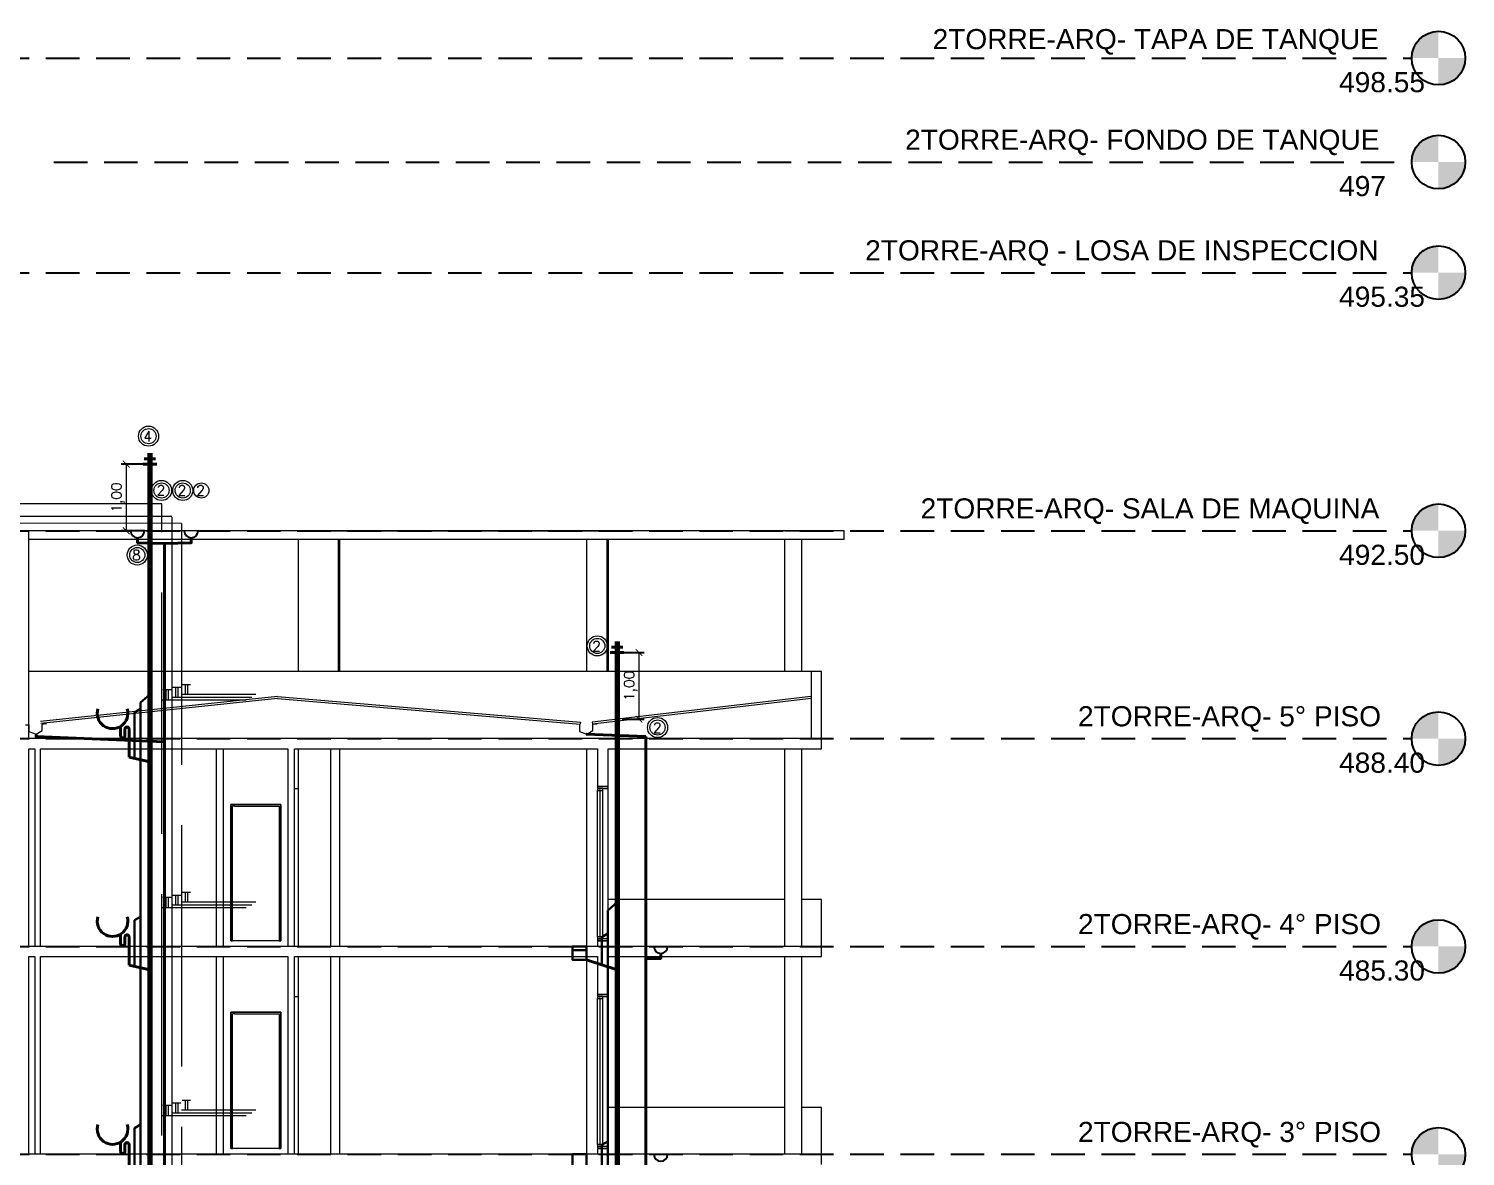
# Model space of a CAD drawing. Header units: millimetres. Extents: x 539 to 842, y -453 to -96.
# Drawn here: x 760.1 to 781.53, y -113.46 to -96.64 of the extents above; entities that cross this region are included whole.
import ezdxf

# ---------------------------------------------------------------- set-up
doc = ezdxf.new("R2010")
doc.units = ezdxf.units.MM
doc.header["$LTSCALE"] = 0.1
for name, pattern in [('ACAD_ISO02W100', [15, 12, -3]), ('CONTINUA', [0]), ('HIDDEN', [0.375, 0.25, -0.125])]:
    doc.linetypes.add(name, pattern=pattern)
doc.layers.get('0').update_dxf_attribs({"lineweight": 5})
doc.layers.get('Defpoints').update_dxf_attribs({"lineweight": 5})
for name, color, linetype, lineweight in [('00-Agua Caliente', 1, 'Continuous', 20), ('00-Agua Fria', 5, 'ACAD_ISO02W100', 20), ('00-Texto AC', 7, 'Continuous', 18), ('00-Texto AF', 7, 'Continuous', 18), ('ROTULO', 5, 'Continuous', 40), ('TEXTO1', 254, 'Continuous', 13)]:
    doc.layers.add(name, color=color, linetype=linetype, lineweight=lineweight)
for name, color, linetype in [('00-Pluvial', 40, 'Continuous'), ('00-Ventilacion', 3, 'Continuous'), ('Textos', 7, 'Continuous')]:
    doc.layers.add(name, color=color, linetype=linetype)
doc.layers.add('Primario', color=7, linetype='Continuous', true_color=0xff2400)
doc.styles.add('Arial', font='arial.ttf', dxfattribs={"height": 0.245883})
doc.styles.add('Romans', font='romans.shx')
doc.styles.get("Standard").update_dxf_attribs({"font": 'arial.ttf'})
doc.dimstyles.new('1_200', dxfattribs={"dimtxt": 0.25, "dimasz": 0.2, "dimexe": 0.1, "dimexo": 0.1, "dimgap": 0.05, "dimtad": 1, "dimzin": 1, "dimtxsty": 'Standard', "dimblk": 'OPEN30', "dimcen": 0.1, "dimclre": 256, "dimclrt": 256, "dimadec": 0, "dimazin": 0, "dimtfac": 1, "dimtmove": 2, "dimatfit": 3, "dimldrblk": 'OPEN30', "dimfxl": 1, "dimlwd": -1, "dimarcsym": 0})

# ---------------------------------------------------------------- blocks, each defined once
blk = doc.blocks.new('Level - M_Level Head - Circle-46083-Section 7')
h = blk.add_hatch(color=8)
edge = h.paths.add_edge_path(flags=0)
edge.add_line((86.725, 473.08), (86.325, 473.08))
edge.add_arc((86.725, 473.08), 0.4, 90, 180, ccw=False)
edge.add_line((86.725, 473.48), (86.725, 473.08))
h = blk.add_hatch(color=8)
edge = h.paths.add_edge_path(flags=0)
edge.add_line((86.725, 472.68), (86.725, 473.08))
edge.add_line((86.725, 473.08), (87.125, 473.08))
edge.add_arc((86.725, 473.08), 0.4, -90, 0, ccw=False)
at = {"color": 8}
blk.add_circle((86.725, 473.08), 0.4, dxfattribs=at)
blk = doc.blocks.new('Corte')
at = {"color": 8, "linetype": 'HIDDEN', "ltscale": 20}
for p, q in [((728.105, -97.082), (780.732, -97.082)), ((760.472, -98.632), (780.732, -98.632)), ((728.105, -100.282), (780.732, -100.282)), ((728.105, -104.132), (780.732, -104.132)), ((728.105, -107.232), (780.732, -107.232)), ((728.105, -110.332), (780.732, -110.332)), ((728.105, -113.432), (780.732, -113.432))]:
    blk.add_line(p, q, dxfattribs=at)
at = {"color": 8, "lineweight": 18}
for p, q in [((759.937, -104.132), (760.1, -104.132)), ((764.121, -104.132), (760.1, -104.132)), ((760.1, -107.232), (760.1, -104.132)), ((772.265, -104.132), (760.1, -104.132)), ((764.121, -104.132), (764.721, -104.132)), ((764.72, -104.132), (764.121, -104.132)), ((764.72, -104.132), (768.427, -104.132)), ((768.427, -104.132), (764.721, -104.132)), ((768.427, -104.132), (768.727, -104.132)), ((768.727, -104.132), (768.427, -104.132)), ((768.727, -104.132), (768.741, -104.132)), ((768.727, -104.132), (768.741, -104.132)), ((771.381, -104.132), (771.631, -104.132)), ((771.631, -104.132), (771.381, -104.132)), ((772.265, -104.262), (772.265, -104.132)), ((772.265, -104.262), (760.1, -104.262)), ((764.121, -106.232), (764.121, -104.262)), ((764.721, -106.232), (764.721, -104.262)), ((764.736, -104.262), (764.736, -106.232)), ((768.427, -106.232), (768.427, -104.262)), ((768.727, -106.232), (768.727, -104.262)), ((768.741, -104.262), (768.741, -106.232)), ((771.381, -106.232), (771.381, -104.262)), ((771.631, -106.232), (771.631, -104.262)), ((771.771, -106.232), (760.1, -106.232)), ((771.771, -106.232), (771.771, -107.232)), ((771.926, -106.232), (771.771, -106.232)), ((771.926, -107.232), (771.926, -106.232)), ((763.81, -106.602), (760.275, -106.976)), ((763.81, -106.632), (760.278, -107.006)), ((763.81, -106.602), (768.328, -106.987)), ((763.81, -106.632), (768.325, -107.017)), ((771.767, -106.602), (768.504, -106.986)), ((771.771, -106.632), (768.507, -107.015)), ((768.328, -106.987), (768.325, -107.017)), ((768.504, -106.986), (768.507, -107.015)), ((759.937, -107.232), (760.1, -107.232)), ((760.098, -110.332), (760.098, -107.382)), ((760.098, -107.382), (760.187, -107.382)), ((771.771, -107.232), (760.1, -107.232)), ((760.187, -107.382), (760.187, -110.332)), ((760.272, -110.332), (760.272, -107.382)), ((760.272, -107.382), (763.961, -107.382)), ((762.9, -110.332), (762.9, -107.382)), ((763, -107.382), (763, -110.332)), ((763.961, -107.382), (763.961, -110.332)), ((764.061, -110.332), (764.061, -107.382)), ((764.061, -107.382), (768.585, -107.382)), ((764.121, -110.332), (764.121, -107.382)), ((764.604, -110.332), (764.604, -107.382)), ((764.736, -107.382), (764.736, -110.332)), ((768.427, -110.332), (768.427, -107.382)), ((768.585, -107.382), (768.585, -107.947)), ((768.741, -107.947), (768.741, -107.382)), ((768.741, -107.382), (771.926, -107.382)), ((771.381, -110.332), (771.381, -107.382)), ((771.631, -110.332), (771.631, -107.382)), ((771.771, -107.232), (771.926, -107.232)), ((771.926, -107.382), (771.926, -107.232)), ((764.121, -107.982), (764.061, -107.982)), ((768.585, -107.947), (768.741, -107.947)), ((768.585, -107.947), (768.585, -107.977)), ((768.741, -107.947), (768.585, -107.947)), ((768.585, -107.977), (768.585, -108.007)), ((768.663, -107.977), (768.585, -107.977)), ((768.585, -107.977), (768.741, -107.977)), ((768.585, -108.007), (768.663, -108.007)), ((768.585, -110.187), (768.585, -108.007)), ((768.626, -108.007), (768.611, -108.007)), ((768.626, -110.187), (768.626, -108.007)), ((768.663, -108.007), (768.663, -107.977)), ((768.663, -110.187), (768.663, -108.007)), ((768.663, -110.187), (768.663, -108.007)), ((768.741, -107.977), (768.741, -107.947)), ((768.741, -110.217), (768.741, -107.977)), ((763.111, -110.247), (763.111, -108.212)), ((763.111, -108.212), (763.861, -108.212)), ((763.861, -108.212), (763.111, -108.212)), ((763.111, -108.212), (763.111, -110.247)), ((763.136, -110.247), (763.136, -108.237)), ((763.171, -108.237), (763.136, -108.237)), ((763.171, -108.237), (763.836, -108.237)), ((763.836, -108.237), (763.836, -110.247)), ((763.861, -108.212), (763.861, -110.247)), ((763.861, -110.247), (763.861, -108.212)), ((771.381, -109.632), (768.741, -109.632)), ((771.926, -109.632), (771.631, -109.632)), ((771.926, -110.332), (771.926, -109.632)), ((759.937, -110.332), (760.098, -110.332)), ((771.926, -110.332), (760.098, -110.332)), ((763.136, -110.247), (763.111, -110.247)), ((763.111, -110.247), (763.136, -110.247)), ((763.171, -110.247), (763.136, -110.247)), ((763.861, -110.247), (763.171, -110.247)), ((763.836, -110.247), (763.171, -110.247)), ((763.836, -110.247), (763.861, -110.247)), ((768.585, -110.187), (768.585, -110.217)), ((768.663, -110.187), (768.585, -110.187)), ((768.585, -110.217), (768.663, -110.217)), ((768.585, -110.217), (768.585, -110.247)), ((768.741, -110.217), (768.585, -110.217)), ((768.585, -110.247), (768.585, -110.332)), ((768.741, -110.247), (768.585, -110.247)), ((768.585, -110.247), (768.741, -110.247)), ((768.611, -110.187), (768.626, -110.187)), ((768.663, -110.217), (768.663, -110.187)), ((768.741, -110.247), (768.741, -110.217)), ((768.741, -110.332), (768.741, -110.247)), ((771.926, -110.482), (771.926, -110.332)), ((760.098, -113.432), (760.098, -110.482)), ((760.098, -110.482), (760.187, -110.482)), ((760.187, -110.482), (760.187, -113.432)), ((760.272, -113.432), (760.272, -110.482)), ((760.272, -110.482), (763.961, -110.482)), ((762.9, -113.432), (762.9, -110.482)), ((763, -110.482), (763, -113.432)), ((763.961, -110.482), (763.961, -113.432)), ((764.061, -113.432), (764.061, -110.482)), ((764.061, -110.482), (768.585, -110.482)), ((764.121, -113.432), (764.121, -110.482)), ((764.604, -113.432), (764.604, -110.482)), ((764.736, -110.482), (764.736, -113.432)), ((768.427, -113.432), (768.427, -110.482)), ((768.585, -110.482), (768.585, -111.047)), ((768.741, -111.047), (768.741, -110.482)), ((768.741, -110.482), (771.926, -110.482)), ((771.381, -113.432), (771.381, -110.482)), ((771.631, -113.432), (771.631, -110.482)), ((764.121, -111.082), (764.061, -111.082)), ((768.585, -111.047), (768.741, -111.047)), ((768.585, -111.047), (768.585, -111.077)), ((768.741, -111.047), (768.585, -111.047)), ((768.585, -111.077), (768.585, -111.107)), ((768.663, -111.077), (768.585, -111.077)), ((768.585, -111.077), (768.741, -111.077)), ((768.585, -111.107), (768.663, -111.107)), ((768.585, -113.287), (768.585, -111.107)), ((768.626, -111.107), (768.611, -111.107)), ((768.626, -113.287), (768.626, -111.107)), ((768.663, -111.107), (768.663, -111.077)), ((768.663, -113.287), (768.663, -111.107)), ((768.663, -113.287), (768.663, -111.107)), ((768.741, -111.077), (768.741, -111.047)), ((768.741, -113.317), (768.741, -111.077)), ((763.111, -113.347), (763.111, -111.312)), ((763.111, -111.312), (763.861, -111.312)), ((763.861, -111.312), (763.111, -111.312)), ((763.111, -111.312), (763.111, -113.347)), ((763.136, -113.347), (763.136, -111.337)), ((763.171, -111.337), (763.136, -111.337)), ((763.171, -111.337), (763.836, -111.337)), ((763.836, -111.337), (763.836, -113.347)), ((763.861, -111.312), (763.861, -113.347)), ((763.861, -113.347), (763.861, -111.312)), ((771.381, -112.732), (768.741, -112.732)), ((771.926, -112.732), (771.631, -112.732)), ((771.926, -113.432), (771.926, -112.732)), ((763.136, -113.347), (763.111, -113.347)), ((763.111, -113.347), (763.136, -113.347)), ((763.171, -113.347), (763.136, -113.347)), ((763.861, -113.347), (763.171, -113.347)), ((763.836, -113.347), (763.171, -113.347)), ((763.836, -113.347), (763.861, -113.347)), ((768.585, -113.287), (768.585, -113.317)), ((768.663, -113.287), (768.585, -113.287)), ((768.585, -113.317), (768.663, -113.317)), ((768.585, -113.317), (768.585, -113.347)), ((768.741, -113.317), (768.585, -113.317)), ((768.585, -113.347), (768.585, -113.432)), ((768.741, -113.347), (768.585, -113.347)), ((768.585, -113.347), (768.741, -113.347)), ((768.611, -113.287), (768.626, -113.287)), ((768.663, -113.317), (768.663, -113.287)), ((768.741, -113.347), (768.741, -113.317)), ((768.741, -113.432), (768.741, -113.347)), ((759.937, -113.432), (760.098, -113.432)), ((771.926, -113.432), (760.098, -113.432)), ((771.926, -113.582), (771.926, -113.432))]:
    blk.add_line(p, q, dxfattribs=at)
for points in [[(760.05, -107.024), (760.1, -107.025), (760.098, -107.124), (760.206, -107.163), (760.299, -107.111), (760.299, -107.014), (760.361, -107.004)], [(768.267, -107.013), (768.317, -107.018), (768.315, -107.124), (768.423, -107.163), (768.516, -107.111), (768.516, -107.017), (768.578, -107.01)]]:
    blk.add_lwpolyline(points, dxfattribs=at)
at = {"color": 8}
for p in [(694.407, -570.162), (694.407, -571.712), (694.407, -573.362), (694.407, -577.212), (694.407, -580.312), (694.407, -583.412), (694.407, -586.512)]:
    blk.add_blockref('Level - M_Level Head - Circle-46083-Section 7', p, dxfattribs=at)
at = {"color": 8, "char_height": 0.3, "attachment_point": 1, "style": 'Arial'}
for s, insert, width in [('2TORRE-ARQ- TAPA DE TANQUE', (773.584, -96.648), 8.19325), ('498.55', (779.649, -97.29), 0.86582), ('2TORRE-ARQ- FONDO DE TANQUE', (773.174, -98.148), 8.69029), ('497', (779.649, -98.84), 0.86582), ('2TORRE-ARQ - LOSA DE INSPECCION', (772.578, -99.798), 9.41181), ('495.35', (779.649, -100.49), 0.86582), ('2TORRE-ARQ- SALA DE MAQUINA', (773.405, -103.648), 8.4097), ('492.50', (779.649, -104.34), 0.86582), ('2TORRE-ARQ- 5° PISO', (775.753, -106.748), 5.56371), ('488.40', (779.649, -107.44), 0.86582), ('2TORRE-ARQ- 4° PISO', (775.753, -109.848), 5.56371), ('485.30', (779.649, -110.54), 0.86582), ('2TORRE-ARQ- 3° PISO', (775.753, -112.948), 5.56371)]:
    blk.add_mtext(s, dxfattribs=dict(at, insert=insert, width=width))
blk = doc.blocks.new('LLP')
at = {"layer": '00-Agua Fria', "color": 0, "linetype": 'Continuous', "lineweight": 20}
for p, q in [((-1, 2.4), (1, 2.4)), ((-0.3, 2.4), (-0.3, 0)), ((0.3, 2.4), (0.3, 0))]:
    blk.add_line(p, q, dxfattribs=at)
blk = doc.blocks.new('_ArchTick')
at = {"color": 0, "linetype": 'ByBlock', "const_width": 0.15}
blk.add_lwpolyline([(-0.5, -0.5), (0.5, 0.5)], dxfattribs=at)
blk = doc.blocks.new('*D105')
at = {"layer": 'Defpoints', "color": 0, "lineweight": 13, "transparency": 16777216}
for p in [(768.876, -105.946), (768.876, -106.941), (769.203, -106.941)]:
    blk.add_point(p, dxfattribs=at)
at = {"layer": 'TEXTO1', "lineweight": -2, "transparency": 16777216}
for p, q in [((768.951, -105.946), (769.278, -105.946)), ((768.951, -106.941), (769.278, -106.941))]:
    blk.add_line(p, q, dxfattribs=at)
at = {"layer": 'TEXTO1', "color": 0, "transparency": 16777216}
blk.add_line((769.203, -105.946), (769.203, -106.941), dxfattribs=at)
at = {"layer": 'TEXTO1', "color": 0, "transparency": 16777216, "xscale": 0.1, "yscale": 0.1, "zscale": 0.1}
for p, rotation in [((769.203, -105.946), 90), ((769.203, -106.941), 270)]:
    blk.add_blockref('_ArchTick', p, dxfattribs=dict(at, rotation=rotation))
at = {"layer": 'TEXTO1', "transparency": 16777216, "insert": (769.079, -106.444), "char_height": 0.15, "attachment_point": 5, "rotation": 90, "style": 'Romans'}
blk.add_mtext('1,00', dxfattribs=at)
blk = doc.blocks.new('_Open30')
at = {"color": 0, "linetype": 'ByBlock', "lineweight": -2}
for p, q in [((-1, 0.27), (0, 0)), ((0, 0), (-1, -0.27)), ((0, 0), (-1, 0))]:
    blk.add_line(p, q, dxfattribs=at)
blk = doc.blocks.new('*D106')
at = {"layer": 'Defpoints', "color": 0, "lineweight": 13, "transparency": 16777216}
for p in [(761.905, -103.137), (761.552, -104.132), (761.905, -104.132)]:
    blk.add_point(p, dxfattribs=at)
at = {"layer": 'TEXTO1', "lineweight": -2, "transparency": 16777216}
for p, q in [((761.83, -103.137), (761.477, -103.137)), ((761.83, -104.132), (761.477, -104.132))]:
    blk.add_line(p, q, dxfattribs=at)
at = {"layer": 'TEXTO1', "color": 0, "transparency": 16777216}
blk.add_line((761.552, -103.137), (761.552, -104.132), dxfattribs=at)
at = {"layer": 'TEXTO1', "color": 0, "transparency": 16777216, "xscale": 0.1, "yscale": 0.1, "zscale": 0.1}
for p, rotation in [((761.552, -103.137), 90), ((761.552, -104.132), 270)]:
    blk.add_blockref('_ArchTick', p, dxfattribs=dict(at, rotation=rotation))
at = {"layer": 'TEXTO1', "transparency": 16777216, "insert": (761.428, -103.635), "char_height": 0.15, "attachment_point": 5, "rotation": 90, "style": 'Romans'}
blk.add_mtext('1,00', dxfattribs=at)

msp = doc.modelspace()

# ---------------------------------------------------------------- linework, layer by layer
at = {"layer": '00-Agua Caliente', "linetype": 'CONTINUA'}
for points in [[(762.231, -103.92), (759.399, -103.92)], [(762.231, -103.926), (762.231, -122.116)], [(763.424, -106.616), (762.231, -106.616)], [(763.424, -109.716), (762.231, -109.716)], [(763.424, -112.816), (762.231, -112.816)]]:
    msp.add_lwpolyline(points, dxfattribs=at)
at = {"layer": '00-Agua Caliente', "linetype": 'ACAD_ISO02W100', "ltscale": 3}
for points in [[(762.377, -104.023), (759.252, -104.017)], [(762.377, -104.023), (762.377, -122.072)], [(763.488, -106.572), (762.377, -106.572)], [(763.488, -109.672), (762.377, -109.672)], [(763.488, -112.772), (762.377, -112.772)]]:
    msp.add_lwpolyline(points, dxfattribs=at)
at = {"layer": '00-Agua Caliente', "color": 1}
for centre, radius in [((762.395, -103.53), 0.15), ((762.395, -103.53), 0.113), ((762.672, -103.53), 0.113)]:
    msp.add_circle(centre, radius, dxfattribs=at)
at = {"layer": '00-Agua Fria', "ltscale": 3}
for points in [[(762.085, -122.152), (762.085, -103.732), (759.545, -103.732), (759.545, -99.516), (751.621, -99.516), (751.621, -98.222)], [(762.085, -106.652), (763.34, -106.652)], [(762.085, -109.752), (763.34, -109.752)], [(762.085, -112.852), (763.34, -112.852)]]:
    msp.add_lwpolyline(points, dxfattribs=at)
at = {"layer": '00-Agua Fria', "linetype": 'CONTINUA', "lineweight": 20}
for radius in [0.15, 0.113]:
    msp.add_circle((762.079, -103.53), radius, dxfattribs=at)
at = {"layer": '00-Pluvial', "lineweight": 40}
for points in [[(761.721, -104.235), (761.721, -104.309), (762.121, -104.323)], [(762.522, -104.235), (762.522, -104.309), (762.121, -104.323)], [(762.121, -104.323), (762.121, -122.943)], [(760.206, -107.163), (760.206, -107.202), (762.121, -107.281)], [(768.417, -107.163), (769.305, -107.2)], [(769.305, -107.2), (769.305, -123.015)], [(769.527, -110.435), (769.527, -110.509), (769.305, -110.517)]]:
    msp.add_lwpolyline(points, dxfattribs=at)
at = {"layer": '00-Pluvial', "linetype": 'CONTINUA', "lineweight": 20}
for points in [[(760.1, -107.025), (760.098, -107.124), (760.206, -107.163), (760.299, -107.111), (760.299, -107.014)], [(768.317, -107.018), (768.315, -107.124), (768.423, -107.163), (768.516, -107.111), (768.516, -107.017)]]:
    msp.add_lwpolyline(points, dxfattribs=at)
at = {"layer": '00-Pluvial', "lineweight": 20}
for centre, radius in [((761.717, -104.493), 0.15), ((761.717, -104.493), 0.113), ((769.48, -107.066), 0.15), ((769.48, -107.066), 0.113)]:
    msp.add_circle(centre, radius, dxfattribs=at)
at = {"layer": '00-Pluvial'}
for centre in [(761.721, -104.132), (762.522, -104.132), (769.527, -110.332), (769.527, -113.432)]:
    msp.add_arc(centre, 0.103, 180, 0, dxfattribs=at)
at = {"layer": '00-Ventilacion', "color": 3, "lineweight": 40}
for p, q in [((761.989, -103.056), (761.822, -103.056)), ((762.008, -103.137), (761.803, -103.137)), ((768.793, -105.865), (768.96, -105.865)), ((768.774, -105.946), (768.978, -105.946))]:
    msp.add_line(p, q, dxfattribs=at)
at = {"layer": '00-Ventilacion', "color": 3, "lineweight": 70}
for points in [[(761.905, -102.972), (761.905, -106.709)], [(768.876, -105.782), (768.876, -109.671)]]:
    msp.add_lwpolyline(points, dxfattribs=at)
at = {"layer": '00-Ventilacion', "color": 3, "lineweight": 30}
for points in [[(761.767, -106.694), (761.905, -106.571)], [(761.767, -106.694), (761.767, -122.977)], [(761.677, -107.527), (761.677, -106.84), (761.767, -106.788)], [(768.738, -109.794), (768.876, -109.671)], [(761.677, -110.627), (761.677, -109.94), (761.767, -109.888)], [(768.738, -109.794), (768.738, -122.958)], [(768.647, -110.606), (768.647, -110.192), (768.738, -110.14)], [(761.677, -113.727), (761.677, -113.04), (761.767, -112.988)], [(768.647, -113.706), (768.647, -113.292), (768.738, -113.24)]]:
    msp.add_lwpolyline(points, dxfattribs=at)
at = {"layer": '00-Ventilacion', "color": 3, "lineweight": 20}
for centre in [(761.885, -102.72), (768.581, -105.849)]:
    msp.add_circle(centre, 0.15, dxfattribs=at)
at = {"layer": 'Primario', "color": 1, "lineweight": 40}
for p, q in [((761.468, -107.049), (761.468, -107.189)), ((761.533, -107.189), (761.533, -107.088)), ((761.595, -107.509), (761.595, -107.088)), ((761.905, -107.579), (761.595, -107.509)), ((761.468, -110.149), (761.468, -110.289)), ((761.533, -110.289), (761.533, -110.188)), ((761.595, -110.609), (761.595, -110.188)), ((761.905, -110.679), (761.595, -110.609)), ((761.468, -113.249), (761.468, -113.389)), ((761.533, -113.389), (761.533, -113.288)), ((761.595, -113.709), (761.595, -113.288))]:
    msp.add_line(p, q, dxfattribs=at)
at = {"layer": 'Primario', "lineweight": 70}
for points in [[(761.905, -106.709), (761.905, -121.782)], [(768.876, -109.671), (768.876, -123.069)]]:
    msp.add_lwpolyline(points, dxfattribs=at)
at = {"layer": 'Primario', "color": 1, "lineweight": 30}
for points in [[(768.211, -110.332), (768.211, -110.532), (768.42, -110.532), (768.42, -110.332)], [(768.211, -110.332), (768.42, -110.332)], [(768.211, -110.389), (768.42, -110.389)], [(768.211, -113.432), (768.211, -113.632), (768.42, -113.632), (768.42, -113.432)], [(768.211, -113.432), (768.42, -113.432)]]:
    msp.add_lwpolyline(points, dxfattribs=at)
at = {"layer": 'Primario', "color": 1, "lineweight": 40}
msp.add_lwpolyline([(768.42, -110.532), (768.876, -110.679)], dxfattribs=at)
at = {"layer": 'Primario', "lineweight": 20}
for centre in [(761.885, -102.72), (768.581, -105.849)]:
    msp.add_circle(centre, 0.113, dxfattribs=at)
at = {"layer": 'Primario', "color": 1, "lineweight": 40}
for centre, radius, start, end in [((761.348, -106.855), 0.228, 162.9972, 17.0028), ((761.564, -107.088), 0.031, 0, 180), ((761.501, -107.189), 0.0327, 180, 0), ((761.348, -109.955), 0.228, 162.9972, 17.0028), ((761.564, -110.188), 0.031, 0, 180), ((761.501, -110.289), 0.0327, 180, 0), ((761.348, -113.055), 0.228, 162.9972, 17.0028), ((761.564, -113.288), 0.031, 0, 180), ((761.501, -113.389), 0.0327, 180, 0)]:
    msp.add_arc(centre, radius, start, end, dxfattribs=at)
at = {"layer": 'ROTULO', "color": 3, "lineweight": 40}
for p, q in [((761.989, -103.056), (761.822, -103.056)), ((762.008, -103.137), (761.803, -103.137)), ((768.793, -105.865), (768.96, -105.865)), ((768.774, -105.946), (768.978, -105.946))]:
    msp.add_line(p, q, dxfattribs=at)

# ---------------------------------------------------------------- block references
at = {"layer": '00-Agua Caliente', "xscale": 0.0625, "yscale": 0.0625, "zscale": 0.0625}
for p in [(762.304, -106.616), (762.45, -106.572), (762.45, -109.672), (762.304, -109.716), (762.304, -112.816), (762.45, -112.772)]:
    msp.add_blockref('LLP', p, dxfattribs=at)
at = {"layer": '00-Agua Fria', "xscale": -0.0625, "yscale": 0.0625, "zscale": 0.0625}
for p in [(762.16, -106.652), (762.16, -109.752), (762.16, -112.852)]:
    msp.add_blockref('LLP', p, dxfattribs=at)
at = {"layer": '00-Pluvial', "linetype": 'CONTINUA', "lineweight": 13}
msp.add_blockref('Corte', (0, 0), dxfattribs=at)

# ---------------------------------------------------------------- texts
at = {"layer": '00-Texto AC', "style": 'Romans'}
for p in [(762.319, -103.603), (762.597, -103.603)]:
    msp.add_text('2', height=0.15, rotation=360, dxfattribs=at).set_placement(p)
at = {"layer": '00-Texto AF', "style": 'Romans'}
msp.add_text('2', height=0.15, rotation=360, dxfattribs=at).set_placement((762.006, -103.602))
at = {"layer": 'Textos', "style": 'Romans'}
for s, rotation, p in [('4', 360, (761.808, -102.798)), ('8', 360, (761.64, -104.57)), ('2', 0, (768.505, -105.927)), ('2', 0, (769.412, -107.144))]:
    msp.add_text(s, height=0.15, rotation=rotation, dxfattribs=at).set_placement(p)

# ---------------------------------------------------------------- dimensions: what is measured, and where the dimension line sits
at = {"layer": 'TEXTO1', "color": 7}
for base, p1, p2, picture, middle in [((761.552248321, -104.132238097), (761.905382594, -103.137238097), (761.905382594, -104.132238097), '*D106', (761.427962607, -103.634738097)), ((769.203153872, -106.941269924), (768.876231184, -105.946269924), (768.876231184, -106.941269924), '*D105', (769.078868158, -106.443769924))]:
    dim = msp.add_linear_dim(base=base, p1=p1, p2=p2, angle=90, dimstyle='1_200', override={"dimtxt": 0.15, "dimasz": 0.1, "dimexe": 0.075, "dimexo": 0.075, "dimgap": 0.035, "dimtxsty": 'Romans', "dimblk1": 'ArchTick', "dimblk2": 'ArchTick', "dimsah": 1}, dxfattribs=at)
    dim.commit()
    dim.dimension.update_dxf_attribs({"geometry": picture, "text_midpoint": middle})

doc.saveas('drawing.dxf')
